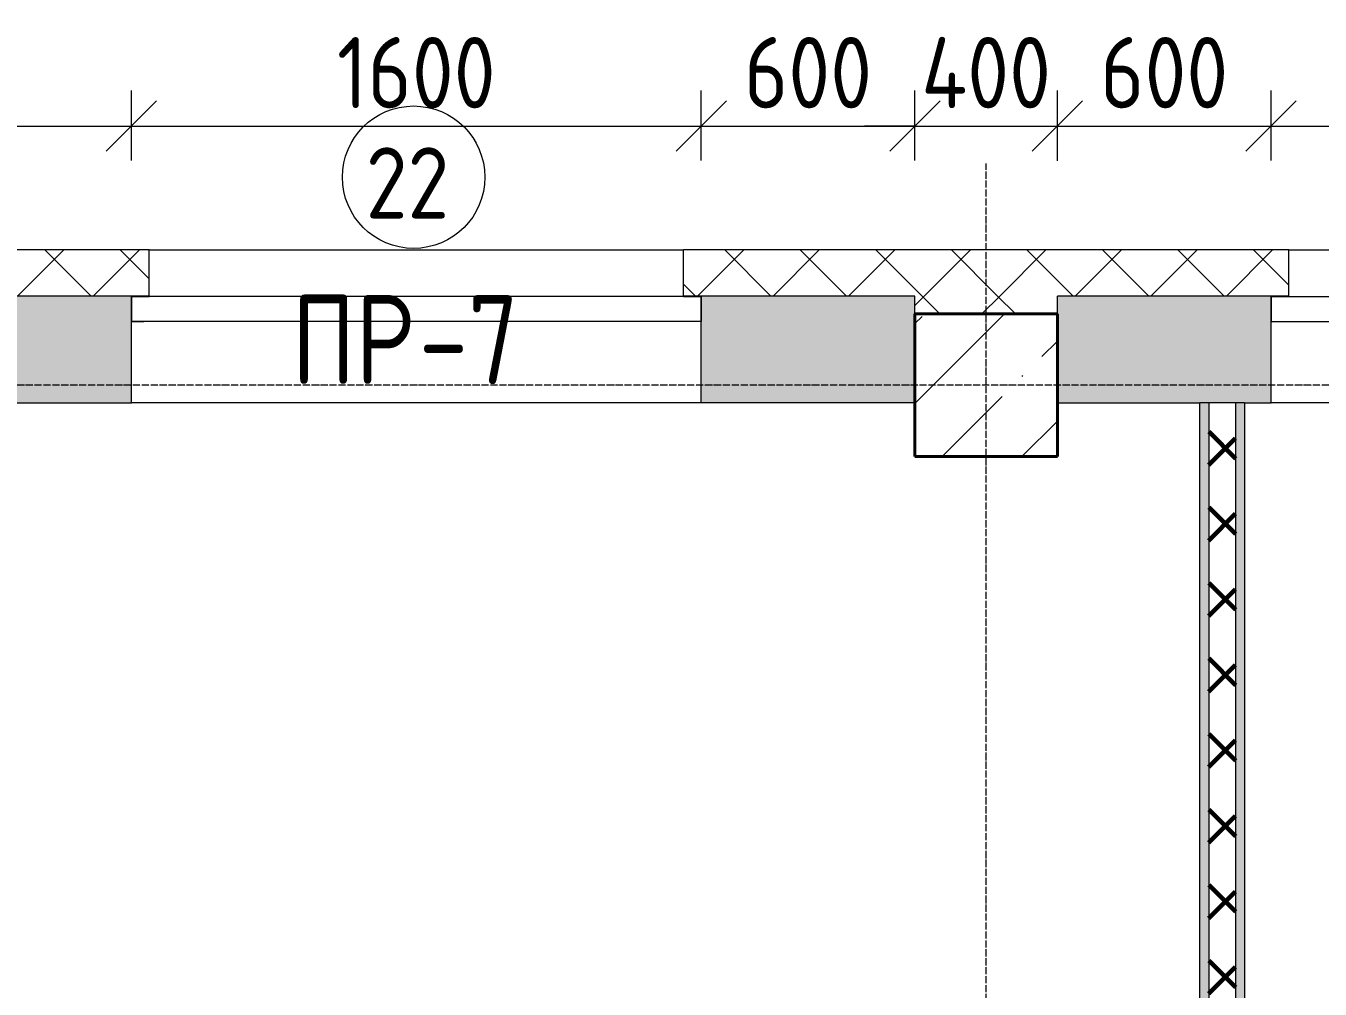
# Model space of a CAD drawing. Header units: millimetres. Extents: x -60946 to 138510, y -262288 to 24501.
# Drawn here: x 32388 to 36022, y -41156 to -38451 of the extents above; entities that cross this region are included whole.
import ezdxf

# ---------------------------------------------------------------- set-up
doc = ezdxf.new("R2010")
doc.units = ezdxf.units.MM
doc.linetypes.add('ADSK_Линия сетки', pattern=[25, 20, -2.5, 0, -2.5])
for name, color, linetype, lineweight in [('2)Тип-2', 3, 'Continuous', 60), ('_ Окна', 7, 'Continuous', 18), ('Марки', 7, 'Continuous', 20), ('Марки окон', 7, 'Continuous', 20), ('Несущие колонны', 7, 'Continuous', 18), ('Окна', 7, 'Continuous', 9), ('Оси', 7, 'Continuous', 9), ('Размеры', 7, 'Continuous', 9), ('Стены внутренние', 7, 'Continuous', 18), ('Стены наружные', 7, 'Continuous', 18), ('Стены несущие', 7, 'Continuous', 30), ('Стены отделка', 7, 'Continuous', 30), ('Стены штриховка', 7, 'Continuous', 9)]:
    doc.layers.add(name, color=color, linetype=linetype, lineweight=lineweight)
doc.styles.add('GOST Common_2', font='', dxfattribs={"width": 0.9, "height": 250})
doc.styles.add('GOST Common_3', font='', dxfattribs={"width": 0.9, "height": 200})
doc.styles.add('GOST Common_5', font='', dxfattribs={"width": 0.85, "height": 250})
doc.styles.get('GOST Common_2').set_extended_font_data('GOST Common')
doc.styles.get('GOST Common_3').set_extended_font_data('GOST Common')
doc.styles.get('GOST Common_5').set_extended_font_data('GOST Common')
doc.dimstyles.new('ADSK_Основной_2_0', dxfattribs={"dimscale": 304.8, "dimtxt": 201.142999, "dimasz": 0.463911, "dimexe": 0.328084, "dimexo": 0.328084, "dimgap": 0.164042, "dimtad": 1, "dimdec": 3, "dimrnd": 0.001, "dimdsep": 46, "dimtxsty": 'GOST Common_3', "dimblk1": 'OBLIQUE', "dimblk2": 'OBLIQUE', "dimsah": 1, "dimcen": 0.09, "dimdle": 0.328084, "dimazin": 2, "dimtfac": 1, "dimtdec": 4, "dimtix": 1, "dimtmove": 0, "dimatfit": 3, "dimfxl": 1, "dimtvp": 1, "dimtolj": 1, "dimtzin": 0, "dimlwd": 20, "dimlwe": 20, "dimarcsym": 2})
doc.dimstyles.new('ADSK_Основной_2_0_3', dxfattribs={"dimscale": 304.8, "dimtxt": 201.142999, "dimasz": 0.463911, "dimexe": 0.328084, "dimexo": 0.328084, "dimgap": 0.164042, "dimtad": 1, "dimdec": 3, "dimrnd": 0.001, "dimdsep": 46, "dimtxsty": 'GOST Common_2', "dimblk1": 'OBLIQUE', "dimblk2": 'OBLIQUE', "dimsah": 1, "dimcen": 0.09, "dimdle": 0.328084, "dimazin": 2, "dimtfac": 1, "dimtdec": 4, "dimtix": 1, "dimtmove": 0, "dimatfit": 3, "dimfxl": 1, "dimtvp": 1, "dimtolj": 1, "dimtzin": 0, "dimlwd": 20, "dimlwe": 20, "dimarcsym": 2})
pattern_1 = [(45, (1283.93, -48864.63), (-106.066, 106.066), []), (135, (1283.93, -48864.63), (-106.066, -106.066), [])]

# ---------------------------------------------------------------- blocks, each defined once
blk = doc.blocks.new('ОКНО L03 _2СТ_RS - ОК-1_1600х2000h_противоударное-3556409-Кладочный план 1-го этажа')
at = {"layer": '_ Окна'}
for p, q in [((-838.1, 149), (761.9, 149)), ((-838.1, 149), (-838.1, 79)), ((-838.1, 149), (-833.1, 149)), ((761.9, 149), (756.9, 149)), ((761.9, 149), (761.9, 79)), ((-838.1, 79), (761.9, 79)), ((-838.1, 79), (-803.1, 79)), ((761.9, 79), (726.9, 79))]:
    blk.add_line(p, q, dxfattribs=at)
blk = doc.blocks.new('ADSK_КолоннаЖБ_Прямоугольная - 400x400 мм-1807143-Кладочный план 1-го этажа')
at = {"layer": 'Несущие колонны', "lineweight": 40}
for p, q in [((-200, 200), (200, 200)), ((-200, -200), (-200, 200)), ((200, 200), (200, -200)), ((200, -200), (-200, -200))]:
    blk.add_line(p, q, dxfattribs=at)
blk = doc.blocks.new('ОКНО L03 _2СТ_RS - ОК-1_1600х2000h_противоударное-3556404-Кладочный план 1-го этажа')
at = {"layer": '_ Окна'}
for p, q in [((-838.1, -79), (761.9, -79)), ((-838.1, -149), (-838.1, -79)), ((-838.1, -79), (-803.1, -79)), ((761.9, -79), (726.9, -79)), ((761.9, -149), (761.9, -79)), ((-838.1, -149), (761.9, -149)), ((-838.1, -149), (-833.1, -149)), ((761.9, -149), (756.9, -149))]:
    blk.add_line(p, q, dxfattribs=at)
blk = doc.blocks.new('_Oblique')
at = {"color": 0, "linetype": 'ByBlock', "lineweight": -2}
blk.add_line((-0.5, -0.5), (0.5, 0.5), dxfattribs=at)
blk = doc.blocks.new('*D4233')
at = {"layer": 'Defpoints', "color": 0, "transparency": 16777216}
for p in [(32683.9, -38732.1), (31408.9, -38929), (32683.9, -38929)]:
    blk.add_point(p, dxfattribs=at)
at = {"layer": 'Размеры', "color": 0, "lineweight": 20, "transparency": 16777216}
for p, q in [((31408.9, -38829), (31408.9, -38632.1)), ((32683.9, -38829), (32683.9, -38632.1)), ((31308.9, -38732.1), (32783.9, -38732.1))]:
    blk.add_line(p, q, dxfattribs=at)
at = {"layer": 'Размеры', "color": 0, "lineweight": 20, "transparency": 16777216, "xscale": 141.4, "yscale": 141.4, "zscale": 141.4, "rotation": 180}
blk.add_blockref('_Oblique', (31408.9, -38732.1), dxfattribs=at)
at = {"layer": 'Размеры', "color": 0, "lineweight": 20, "transparency": 16777216, "xscale": 141.4, "yscale": 141.4, "zscale": 141.4}
blk.add_blockref('_Oblique', (32683.9, -38732.1), dxfattribs=at)
at = {"layer": 'Размеры', "color": 0, "lineweight": 9, "transparency": 16777216, "insert": (32046.4, -38582.1), "char_height": 200, "width": 560.473, "attachment_point": 5, "style": 'GOST Common_3'}
blk.add_mtext('\\A1;1275', dxfattribs=at)
blk = doc.blocks.new('*D4234')
at = {"layer": 'Defpoints', "color": 0, "transparency": 16777216}
for p in [(34283.9, -38732.1), (32683.9, -38929), (34283.9, -38929)]:
    blk.add_point(p, dxfattribs=at)
at = {"layer": 'Размеры', "color": 0, "lineweight": 20, "transparency": 16777216}
for p, q in [((32683.9, -38829), (32683.9, -38632.1)), ((34283.9, -38829), (34283.9, -38632.1)), ((32583.9, -38732.1), (34383.9, -38732.1))]:
    blk.add_line(p, q, dxfattribs=at)
at = {"layer": 'Размеры', "color": 0, "lineweight": 20, "transparency": 16777216, "xscale": 141.4, "yscale": 141.4, "zscale": 141.4, "rotation": 180}
blk.add_blockref('_Oblique', (32683.9, -38732.1), dxfattribs=at)
at = {"layer": 'Размеры', "color": 0, "lineweight": 20, "transparency": 16777216, "xscale": 141.4, "yscale": 141.4, "zscale": 141.4}
blk.add_blockref('_Oblique', (34283.9, -38732.1), dxfattribs=at)
at = {"layer": 'Размеры', "color": 0, "lineweight": 9, "transparency": 16777216, "insert": (33483.9, -38582.1), "char_height": 200, "width": 560.473, "attachment_point": 5, "style": 'GOST Common_3'}
blk.add_mtext('\\A1;1600', dxfattribs=at)
blk = doc.blocks.new('*D4235')
at = {"layer": 'Defpoints', "color": 0, "transparency": 16777216}
for p in [(34883.9, -38732.1), (34283.9, -38929), (34883.9, -38929)]:
    blk.add_point(p, dxfattribs=at)
at = {"layer": 'Размеры', "color": 0, "lineweight": 20, "transparency": 16777216}
for p, q in [((34283.9, -38829), (34283.9, -38632.1)), ((34883.9, -38829), (34883.9, -38632.1)), ((34183.9, -38732.1), (34983.9, -38732.1))]:
    blk.add_line(p, q, dxfattribs=at)
at = {"layer": 'Размеры', "color": 0, "lineweight": 20, "transparency": 16777216, "xscale": 141.4, "yscale": 141.4, "zscale": 141.4, "rotation": 180}
blk.add_blockref('_Oblique', (34283.9, -38732.1), dxfattribs=at)
at = {"layer": 'Размеры', "color": 0, "lineweight": 20, "transparency": 16777216, "xscale": 141.4, "yscale": 141.4, "zscale": 141.4}
blk.add_blockref('_Oblique', (34883.9, -38732.1), dxfattribs=at)
at = {"layer": 'Размеры', "color": 0, "lineweight": 9, "transparency": 16777216, "insert": (34583.9, -38582.1), "char_height": 200, "width": 454.106, "attachment_point": 5, "style": 'GOST Common_3'}
blk.add_mtext('\\A1;600', dxfattribs=at)
blk = doc.blocks.new('*D4236')
at = {"layer": 'Defpoints', "color": 0, "transparency": 16777216}
for p in [(35283.9, -38732.1), (34883.9, -38929), (35283.9, -38930.2)]:
    blk.add_point(p, dxfattribs=at)
at = {"layer": 'Размеры', "color": 0, "lineweight": 20, "transparency": 16777216}
for p, q in [((34883.9, -38829), (34883.9, -38632.1)), ((35283.9, -38830.2), (35283.9, -38632.1)), ((34883.9, -38732.1), (34742.5, -38732.1)), ((34883.9, -38732.1), (35283.9, -38732.1)), ((35283.9, -38732.1), (35425.3, -38732.1))]:
    blk.add_line(p, q, dxfattribs=at)
at = {"layer": 'Размеры', "color": 0, "lineweight": 20, "transparency": 16777216, "xscale": 141.4, "yscale": 141.4, "zscale": 141.4}
blk.add_blockref('_Oblique', (34883.9, -38732.1), dxfattribs=at)
at = {"layer": 'Размеры', "color": 0, "lineweight": 20, "transparency": 16777216, "xscale": 141.4, "yscale": 141.4, "zscale": 141.4, "rotation": 180}
blk.add_blockref('_Oblique', (35283.9, -38732.1), dxfattribs=at)
at = {"layer": 'Размеры', "color": 0, "lineweight": 9, "transparency": 16777216, "insert": (35083.9, -38582.1), "char_height": 200, "width": 474.561, "attachment_point": 5, "style": 'GOST Common_3'}
blk.add_mtext('\\A1;400', dxfattribs=at)
blk = doc.blocks.new('*D4237')
at = {"layer": 'Defpoints', "color": 0, "transparency": 16777216}
for p in [(35883.9, -38732.1), (35283.9, -38930.2), (35883.9, -38929)]:
    blk.add_point(p, dxfattribs=at)
at = {"layer": 'Размеры', "color": 0, "lineweight": 20, "transparency": 16777216}
for p, q in [((35283.9, -38830.2), (35283.9, -38632.1)), ((35883.9, -38829), (35883.9, -38632.1)), ((35183.9, -38732.1), (35983.9, -38732.1))]:
    blk.add_line(p, q, dxfattribs=at)
at = {"layer": 'Размеры', "color": 0, "lineweight": 20, "transparency": 16777216, "xscale": 141.4, "yscale": 141.4, "zscale": 141.4, "rotation": 180}
blk.add_blockref('_Oblique', (35283.9, -38732.1), dxfattribs=at)
at = {"layer": 'Размеры', "color": 0, "lineweight": 20, "transparency": 16777216, "xscale": 141.4, "yscale": 141.4, "zscale": 141.4}
blk.add_blockref('_Oblique', (35883.9, -38732.1), dxfattribs=at)
at = {"layer": 'Размеры', "color": 0, "lineweight": 9, "transparency": 16777216, "insert": (35583.9, -38582.1), "char_height": 200, "width": 454.106, "attachment_point": 5, "style": 'GOST Common_3'}
blk.add_mtext('\\A1;600', dxfattribs=at)
blk = doc.blocks.new('*D4238')
at = {"layer": 'Defpoints', "color": 0, "transparency": 16777216}
for p in [(37483.9, -38732.1), (35883.9, -38929), (37483.9, -38929)]:
    blk.add_point(p, dxfattribs=at)
at = {"layer": 'Размеры', "color": 0, "lineweight": 20, "transparency": 16777216}
for p, q in [((35883.9, -38829), (35883.9, -38632.1)), ((37483.9, -38829), (37483.9, -38632.1)), ((35783.9, -38732.1), (37583.9, -38732.1))]:
    blk.add_line(p, q, dxfattribs=at)
at = {"layer": 'Размеры', "color": 0, "lineweight": 20, "transparency": 16777216, "xscale": 141.4, "yscale": 141.4, "zscale": 141.4, "rotation": 180}
blk.add_blockref('_Oblique', (35883.9, -38732.1), dxfattribs=at)
at = {"layer": 'Размеры', "color": 0, "lineweight": 20, "transparency": 16777216, "xscale": 141.4, "yscale": 141.4, "zscale": 141.4}
blk.add_blockref('_Oblique', (37483.9, -38732.1), dxfattribs=at)
at = {"layer": 'Размеры', "color": 0, "lineweight": 9, "transparency": 16777216, "insert": (36683.9, -38582.1), "char_height": 200, "width": 560.473, "attachment_point": 5, "style": 'GOST Common_3'}
blk.add_mtext('\\A1;1600', dxfattribs=at)
blk = doc.blocks.new('*D3683')
at = {"layer": 'Defpoints', "color": 0, "transparency": 16777216}
for p in [(36359.1, -39509.7), (35733.9, -46034.7), (36259.1, -46034.7)]:
    blk.add_point(p, dxfattribs=at)
at = {"layer": 'Размеры', "color": 0, "lineweight": 20, "transparency": 16777216}
for p, q in [((36259.1, -39409.7), (36259.1, -46134.7)), ((36259.1, -39509.7), (36159.1, -39509.7)), ((35833.9, -46034.7), (36359.1, -46034.7))]:
    blk.add_line(p, q, dxfattribs=at)
at = {"layer": 'Размеры', "color": 0, "lineweight": 20, "transparency": 16777216, "xscale": 141.4, "yscale": 141.4, "zscale": 141.4}
for p, rotation in [((36259.1, -39509.7), 90), ((36259.1, -46034.7), 270)]:
    blk.add_blockref('_Oblique', p, dxfattribs=dict(at, rotation=rotation))
at = {"layer": 'Размеры', "color": 0, "lineweight": 9, "transparency": 16777216, "insert": (36084.1, -42772.2), "char_height": 250, "width": 605.475, "attachment_point": 5, "rotation": 90, "style": 'GOST Common_2'}
blk.add_mtext('\\A1;6525', dxfattribs=at)
blk = doc.blocks.new('М_окна1 - Маркировка типоразмера-1510237-Кладочный план 1-го этажа')
at = {"layer": 'Марки окон'}
blk.add_circle((0, 0), 2, dxfattribs=at)

msp = doc.modelspace()

# ---------------------------------------------------------------- hatches: boundary and pattern name
at = {"layer": '2)Тип-2'}
for points in [[(35708.9343, -45209.6624), (35708.9343, -39509.6624), (35683.9343, -39509.6624), (35683.9343, -45209.6624)], [(35808.9343, -45209.6624), (35808.9343, -39509.6624), (35783.9343, -39509.6624), (35783.9343, -45209.6624)]]:
    msp.add_hatch(color=256, dxfattribs=at).paths.add_polyline_path(points)
h = msp.add_hatch(dxfattribs=at)
h.set_pattern_fill('FP_4', color=256, style=0, pattern_type=2)
h.set_pattern_definition(pattern_1)
h.paths.add_polyline_path([(35783.9343, -45209.6624), (35783.9343, -39509.6624), (35708.9343, -39509.6624), (35708.9343, -45209.6624)])
at = {"layer": 'Несущие колонны', "lineweight": 9}
h = msp.add_hatch(dxfattribs=at)
h.set_pattern_fill('FP_3', color=256, style=0, pattern_type=2)
h.set_pattern_definition([(45, (1283.93, -48864.63), (-224.5064, 224.5064), []), (45, (1508.44, -48864.63), (-224.5064, 224.5064), [396.875, -79.375, 3.353, -76.022])])
h.paths.add_polyline_path([(34883.9343, -39659.6624), (35283.9343, -39659.6624), (35283.9343, -39259.6624), (34883.9343, -39259.6624)])
at = {"layer": 'Стены внутренние', "lineweight": 9}
h = msp.add_hatch(dxfattribs=at)
h.set_pattern_fill('FP_1', color=256, style=0, pattern_type=2)
h.set_pattern_definition([(45, (1283.93, -48864.63), (84.18955, 308.69595), [396.875, -79.375, 3.353, -76.022])])
h.paths.add_polyline_path([(42187.5179, -39509.6624), (43283.9343, -39509.6624), (43283.9343, -39209.6624), (41283.9343, -39209.6624), (41283.9343, -39509.6624)])
h.paths.add_polyline_path([(28283.9343, -39509.6624), (28883.9343, -39509.6624), (28883.9343, -39209.6624), (28283.9343, -39210.6624)])
h.paths.add_polyline_path([(29958.9343, -39509.6624), (29958.9343, -39209.6624), (29269.3587, -39209.6624), (29269.3587, -39259.6624), (29283.9343, -39259.6624), (29283.9343, -39509.6624), (29408.9343, -39509.6624)])
h.paths.add_polyline_path([(40883.9343, -39509.6624), (40883.9343, -39209.6624), (40283.9343, -39210.6624), (40283.9343, -39509.6624), (40715.0455, -39509.6624)])
h.paths.add_polyline_path([(31858.9343, -39509.6624), (32683.9343, -39509.6624), (32683.9343, -39210.6624), (31408.9343, -39209.6624), (31408.9343, -39509.6624), (31783.9343, -39509.6624)])
h.paths.add_polyline_path([(38333.9343, -39509.6624), (38683.9343, -39509.6624), (38683.9343, -39210.6624), (37483.9343, -39210.6624), (37483.9343, -39509.6624), (38308.9343, -39509.6624)])
h.paths.add_polyline_path([(34283.9343, -39509.6624), (34883.9343, -39509.6624), (34883.9343, -39209.6624), (34283.9343, -39210.6624)])
h.paths.add_polyline_path([(35283.9343, -39509.6624), (35883.9343, -39509.6624), (35883.9343, -39210.6624), (35283.9343, -39209.6624)])
h.paths.add_polyline_path([(26158.9343, -39509.6624), (26683.9343, -39509.6624), (26683.9343, -39210.6624), (25483.9343, -39210.6624), (25483.9343, -39509.6624), (26133.9343, -39509.6624)])
h.paths.add_polyline_path([(15883.9343, -39509.6624), (15883.9343, -39209.6624), (13883.9343, -39209.6624), (13883.9343, -39509.6624), (14210.5423, -39509.6624)])
h.paths.add_polyline_path([(16883.9343, -39509.6624), (16883.9343, -39209.6624), (16283.9343, -39209.6624), (16283.9343, -39509.6624)])
h.paths.add_polyline_path([(20100.4319, -39509.6624), (20683.9343, -39509.6624), (20683.9343, -39210.6624), (19483.9343, -39210.6624), (19483.9343, -39509.6624)])
h.paths.add_polyline_path([(23283.9343, -39509.6624), (23883.9343, -39509.6624), (23883.9343, -39210.6624), (23283.9343, -39209.6624)])
h.paths.add_polyline_path([(17283.9343, -39509.6624), (17883.9343, -39509.6624), (17883.9343, -39210.6624), (17283.9343, -39209.6624)])
h.paths.add_polyline_path([(22883.9343, -39509.6624), (22883.9343, -39209.6624), (22283.9343, -39210.6624), (22283.9343, -39509.6624)])
at = {"layer": 'Стены наружные', "lineweight": 9}
h = msp.add_hatch(dxfattribs=at)
h.set_pattern_fill('FP_4', color=256, style=0, pattern_type=2)
h.set_pattern_definition(pattern_1)
h.paths.add_polyline_path([(31408.9343, -39209.6624), (32733.9343, -39209.6624), (32733.9343, -39079.6624), (31408.9343, -39079.6624)])
h.paths.add_polyline_path([(28883.9343, -39209.6624), (29958.9343, -39209.6624), (29958.9343, -39079.6624), (28233.9343, -39079.6624), (28233.9343, -39209.6624)])
h.paths.add_polyline_path([(43283.9343, -39209.6624), (43283.9343, -39079.6624), (40233.9343, -39079.6624), (40233.9343, -39209.6624), (42187.5179, -39209.6624)])
h.paths.add_polyline_path([(34233.9343, -39209.6624), (35933.9343, -39209.6624), (35933.9343, -39079.6624), (34233.9343, -39079.6624)])
h.paths.add_polyline_path([(37770.1007, -39209.6624), (38733.9343, -39209.6624), (38733.9343, -39079.6624), (37433.9343, -39079.6624), (37433.9343, -39209.6624)])
h.paths.add_polyline_path([(22883.9343, -39209.6624), (23933.9343, -39209.6624), (23933.9343, -39079.6624), (22233.9343, -39079.6624), (22233.9343, -39209.6624)])
h.paths.add_polyline_path([(16283.9343, -39209.6624), (17933.9343, -39209.6624), (17933.9343, -39079.6624), (13883.9343, -39079.6624), (13883.9343, -39209.6624), (15883.9343, -39209.6624)])
h.paths.add_polyline_path([(25433.9343, -39209.6624), (26733.9343, -39209.6624), (26733.9343, -39079.6624), (25433.9343, -39079.6624)])
h.paths.add_polyline_path([(20100.4319, -39209.6624), (20733.9343, -39209.6624), (20733.9343, -39079.6624), (19433.9343, -39079.6624), (19433.9343, -39209.6624)])
h = msp.add_hatch(dxfattribs=at)
h.set_pattern_fill('FP_4', color=256, style=0, pattern_type=2)
h.set_pattern_definition(pattern_1)
h.paths.add_polyline_path([(34883.9343, -39259.6624), (35283.9343, -39259.6624), (35283.9343, -39209.6624), (34883.9343, -39209.6624)])

# ---------------------------------------------------------------- linework, layer by layer
at = {"layer": 'Несущие колонны', "lineweight": 9}
for p, q in [((35283.9343, -39259.6624), (34883.9343, -39259.6624)), ((34883.9343, -39659.6624), (34883.9343, -39259.6624)), ((35283.9343, -39259.6624), (35283.9343, -39659.6624)), ((35283.9343, -39659.6624), (34883.9343, -39659.6624))]:
    msp.add_line(p, q, dxfattribs=at)
at = {"layer": 'Оси', "linetype": 'ADSK_Линия сетки', "lineweight": 5}
for p, q in [((35083.9343, -59838.5137), (35083.9343, -38837.1863)), ((63681.4538, -39459.6624), (-23956.1623, -39459.6624))]:
    msp.add_line(p, q, dxfattribs=at)
at = {"layer": 'Стены внутренние', "lineweight": 5}
for p, q in [((34283.9343, -39509.6624), (32683.9343, -39509.6624)), ((37483.9343, -39509.6624), (35883.9343, -39509.6624))]:
    msp.add_line(p, q, dxfattribs=at)
at = {"layer": 'Стены наружные', "lineweight": 9}
for p, q in [((32733.9343, -39079.6624), (34233.9343, -39079.6624)), ((35933.9343, -39079.6624), (37433.9343, -39079.6624))]:
    msp.add_line(p, q, dxfattribs=at)
at = {"layer": 'Стены несущие', "lineweight": 9}
for p, q in [((32733.9343, -39209.6624), (32733.9343, -39210.6624)), ((34233.9343, -39209.6624), (34233.9343, -39210.6624)), ((35933.9343, -39209.6624), (35933.9343, -39210.6624)), ((32683.9343, -39210.6624), (32733.9343, -39210.6624)), ((32683.9343, -39509.6624), (32683.9343, -39210.6624)), ((34233.9343, -39210.6624), (34283.9343, -39210.6624)), ((34283.9343, -39509.6624), (34283.9343, -39210.6624)), ((35883.9343, -39210.6624), (35933.9343, -39210.6624)), ((35883.9343, -39509.6624), (35883.9343, -39210.6624)), ((34883.9343, -39509.6624), (34883.9343, -39259.6624)), ((35283.9343, -39509.6624), (35283.9343, -39259.6624)), ((31883.9343, -39509.6624), (32683.9343, -39509.6624)), ((34883.9343, -39509.6624), (34283.9343, -39509.6624)), ((35283.9343, -39509.6624), (35683.9343, -39509.6624)), ((35683.9343, -45184.6624), (35683.9343, -39509.6624)), ((35808.9343, -39509.6624), (35883.9343, -39509.6624)), ((35808.9343, -39509.6624), (35808.9343, -45209.6624))]:
    msp.add_line(p, q, dxfattribs=at)
at = {"layer": 'Стены отделка', "lineweight": 18}
for p, q in [((32733.9343, -39079.6624), (31408.9343, -39079.6624)), ((32733.9343, -39209.6624), (32733.9343, -39079.6624)), ((35933.9343, -39079.6624), (34233.9343, -39079.6624)), ((34233.9343, -39209.6624), (34233.9343, -39079.6624)), ((35933.9343, -39209.6624), (35933.9343, -39079.6624)), ((34883.9343, -39259.6624), (34883.9343, -39209.6624)), ((35283.9343, -39259.6624), (35283.9343, -39209.6624)), ((35283.9343, -39259.6624), (34883.9343, -39259.6624))]:
    msp.add_line(p, q, dxfattribs=at)
at = {"layer": 'Стены штриховка', "lineweight": 9}
for p, q in [((32733.9343, -39209.6624), (31408.9343, -39209.6624)), ((34883.9343, -39209.6624), (34233.9343, -39209.6624)), ((35933.9343, -39209.6624), (35283.9343, -39209.6624)), ((35808.9343, -39509.6624), (35683.9343, -39509.6624)), ((35708.9343, -39509.6624), (35708.9343, -45209.6624)), ((35783.9343, -39509.6624), (35783.9343, -46034.6624))]:
    msp.add_line(p, q, dxfattribs=at)

# ---------------------------------------------------------------- block references
at = {"layer": 'Марки окон', "xscale": 99.99999999999993, "yscale": 99.99999999999993, "zscale": 99.99999999999993}
msp.add_blockref('М_окна1 - Маркировка типоразмера-1510237-Кладочный план 1-го этажа', (33476.4535, -38875.7331), dxfattribs=at)
at = {"layer": 'Несущие колонны', "lineweight": 40, "rotation": 89.9999999999999}
msp.add_blockref('ADSK_КолоннаЖБ_Прямоугольная - 400x400 мм-1807143-Кладочный план 1-го этажа', (35083.9343, -39459.6624), dxfattribs=at)
at = {"layer": 'Окна', "rotation": 180}
msp.add_blockref('ОКНО L03 _2СТ_RS - ОК-1_1600х2000h_противоударное-3556404-Кладочный план 1-го этажа', (33445.8343, -39359.6624), dxfattribs=at)
at = {"layer": 'Окна'}
msp.add_blockref('ОКНО L03 _2СТ_RS - ОК-1_1600х2000h_противоударное-3556409-Кладочный план 1-го этажа', (36722.0343, -39359.6624), dxfattribs=at)

# ---------------------------------------------------------------- texts
at = {"layer": 'Марки', "lineweight": 9, "char_height": 250, "attachment_point": 1, "style": 'GOST Common_5'}
for s, insert, width in [('ПР', (33134.0035, -39206.6813), 432.91125), ('-7', (33491.191, -39206.6813), 389.620125)]:
    msp.add_mtext(s, dxfattribs=dict(at, insert=insert, width=width))
at = {"layer": 'Марки окон', "lineweight": 5, "insert": (33341.8961, -38791.9478), "char_height": 200, "width": 317.46825, "attachment_point": 1, "style": 'GOST Common_2'}
msp.add_mtext('22', dxfattribs=at)

# ---------------------------------------------------------------- dimensions: what is measured, and where the dimension line sits
at = {"layer": 'Размеры', "lineweight": 9}
for base, p1, p2, override, picture, middle in [((32683.9343, -38732.0831), (31408.9343, -38929.02), (32683.9343, -38929.02), {"dimpost": '<>', "dimfxl": 1275}, '*D4233', (32046.4343, -38582.0831)), ((34283.9343, -38732.0831), (32683.9343, -38929.02), (34283.9343, -38929.02), {"dimpost": '<>', "dimfxl": 1600}, '*D4234', (33483.9343, -38582.0831)), ((34883.9343, -38732.0831), (34283.9343, -38929.02), (34883.9343, -38929.02), {"dimpost": '<>', "dimfxl": 600}, '*D4235', (34583.9343, -38582.0831)), ((35283.9343, -38732.0831), (34883.9343, -38929.02), (35283.9343, -38930.225), {"dimpost": '<>', "dimfxl": 400.001815}, '*D4236', (35083.9343, -38582.0831)), ((35883.9343, -38732.0831), (35283.9343, -38930.225), (35883.9343, -38929.02), {"dimpost": '<>', "dimfxl": 600.00121}, '*D4237', (35583.9343, -38582.0831)), ((37483.9343, -38732.0831), (35883.9343, -38929.02), (37483.9343, -38929.02), {"dimpost": '<>', "dimfxl": 1600}, '*D4238', (36683.9343, -38582.0831))]:
    dim = msp.add_linear_dim(base=base, p1=p1, p2=p2, dimstyle='ADSK_Основной_2_0', override=override, dxfattribs=at)
    dim.commit()
    dim.dimension.update_dxf_attribs({"geometry": picture, "text_midpoint": middle})
dim = msp.add_linear_dim(base=(36259.0887, -46034.6624), p1=(36359.0736, -39509.6624), p2=(35733.9343, -46034.6624), angle=90, dimstyle='ADSK_Основной_2_0_3', override={"dimpost": '<>', "dimfxl": 6554.877889}, dxfattribs=at)
dim.commit()
dim.dimension.update_dxf_attribs({"geometry": '*D3683', "text_midpoint": (36084.0887, -42772.1624)})

doc.saveas('drawing.dxf')
